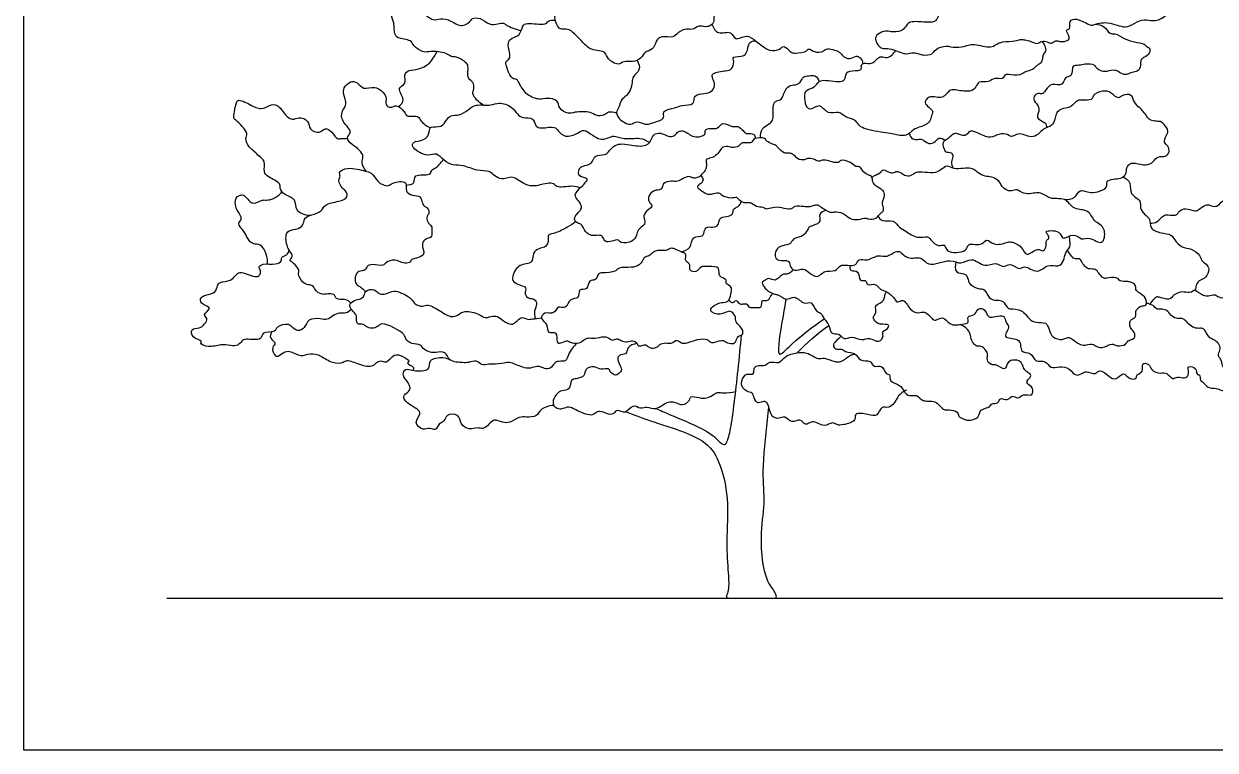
# Model space of a CAD drawing. Header units: millimetres. Extents: x 34 to 295, y 0 to 64.
# Drawn here: x 88.2 to 101.09, y 0.16 to 8.01 of the extents above; entities that cross this region are included whole.
import ezdxf

# ---------------------------------------------------------------- set-up
doc = ezdxf.new("R2010")
doc.units = ezdxf.units.MM
for name, color, linetype, true_color in [('AG-DIAGRAM', 7, 'Continuous', 0xfecc66), ('AG-PLANTS', 7, 'Continuous', 0x66ccff), ('X-VPRT', 6, 'Continuous', 0xff00ff)]:
    doc.layers.add(name, color=color, linetype=linetype, true_color=true_color)

msp = doc.modelspace()

# ---------------------------------------------------------------- linework, layer by layer
at = {"layer": 'AG-DIAGRAM'}
msp.add_line((89.746, 1.799), (101.776, 1.799), dxfattribs=at)
at = {"layer": 'AG-PLANTS'}
for centre, start, end in [((95.82, 1.82), 155.1454, 270), ((96.32, 1.82), 270, 20.6117)]:
    msp.add_arc(centre, 0.0206, start, end, dxfattribs=at)
for points, knots in [([(97.629, 7.724), (97.602, 7.734), (97.546, 7.749), (97.485, 7.741), (97.441, 7.781), (97.401, 7.845), (97.435, 7.909), (97.524, 7.942), (97.581, 7.922), (97.691, 7.924), (97.741, 7.98), (97.773, 8.044), (97.933, 8.032), (98.05, 8.025), (98.088, 8.075), (98.092, 8.114), (98.138, 8.161), (98.251, 8.164), (98.257, 8.243), (98.269, 8.317), (98.359, 8.393), (98.452, 8.407), (98.524, 8.451), (98.572, 8.53), (98.698, 8.582), (98.78, 8.55), (98.816, 8.512), (98.914, 8.434), (99.011, 8.501), (99.068, 8.439), (99.157, 8.445), (99.267, 8.495), (99.353, 8.445), (99.472, 8.387), (99.617, 8.474), (99.71, 8.342), (99.815, 8.346), (99.936, 8.355), (99.992, 8.29), (100.084, 8.281), (100.186, 8.273), (100.242, 8.305), (100.264, 8.354), (100.337, 8.377), (100.467, 8.35), (100.513, 8.429), (100.583, 8.452), (100.744, 8.401), (100.797, 8.487), (100.881, 8.495), (100.896, 8.42), (100.853, 8.355), (100.761, 8.302), (100.772, 8.243), (100.748, 8.173), (100.719, 8.114), (100.604, 8.115), (100.557, 8.111), (100.497, 8.058), (100.416, 8.042), (100.32, 8.065), (100.217, 8.025), (100.115, 7.951), (99.933, 8.051), (99.771, 8.003), (99.734, 7.992), (99.598, 8.079), (99.501, 8.054), (99.531, 7.952), (99.456, 7.952), (99.532, 7.858), (99.475, 7.822), (99.408, 7.816), (99.365, 7.841), (99.317, 7.793), (99.273, 7.82), (99.211, 7.833), (99.161, 7.785), (99.081, 7.834), (99.019, 7.841), (98.977, 7.847), (98.92, 7.82), (98.79, 7.825), (98.716, 7.792), (98.66, 7.744), (98.486, 7.798), (98.415, 7.786), (98.346, 7.755), (98.224, 7.761), (98.18, 7.781), (98.053, 7.743), (98.036, 7.676), (97.93, 7.673), (97.883, 7.687), (97.828, 7.706), (97.745, 7.684), (97.696, 7.698), (97.655, 7.716), (97.629, 7.724)], [0, 0, 0, 0, 0.534641, 0.970317, 1.398347, 1.87458, 2.325224, 2.859357, 3.312791, 3.891048, 4.371338, 4.816403, 5.523529, 6.145343, 6.552757, 6.898685, 7.344398, 7.914948, 8.371273, 8.865546, 9.465176, 10.022968, 10.531224, 11.078839, 11.728192, 12.236991, 12.658099, 13.260184, 13.821041, 14.289968, 14.817294, 15.428314, 15.981759, 16.620952, 17.2983, 17.949675, 18.529658, 19.140353, 19.642472, 20.184785, 20.76587, 21.20294, 21.601659, 22.085411, 22.71971, 23.219623, 23.69693, 24.402725, 24.940538, 25.397474, 25.835281, 26.341583, 26.904353, 27.317446, 27.804645, 28.245864, 28.83368, 29.23576, 29.726753, 30.240489, 30.800366, 31.392119, 31.998685, 32.799948, 33.514958, 33.860324, 34.572953, 35.067213, 35.57041, 35.915417, 36.438296, 36.838855, 37.309448, 37.687753, 38.109893, 38.499325, 38.937108, 39.373895, 39.900416, 40.355173, 40.714176, 41.157197, 41.808803, 42.320554, 42.78329, 43.534572, 44.024256, 44.516717, 45.133265, 45.54967, 46.169282, 46.616037, 47.166156, 47.57793, 48.004011, 48.525041, 48.927918, 49.413755, 49.413755, 49.413755, 49.413755]), ([(95.718, 8.187), (95.695, 8.164), (95.654, 8.108), (95.672, 8.027), (95.621, 7.986), (95.569, 7.976), (95.501, 8), (95.432, 7.94), (95.371, 7.967), (95.272, 7.923), (95.228, 7.85), (95.095, 7.892), (95.035, 7.826), (95.012, 7.727), (94.91, 7.717), (94.885, 7.634), (94.784, 7.595), (94.69, 7.617), (94.631, 7.555), (94.512, 7.628), (94.495, 7.706), (94.422, 7.722), (94.337, 7.734), (94.282, 7.767), (94.128, 7.951), (94.05, 7.958), (93.979, 7.951), (93.919, 8.106), (94.011, 8.225), (94.204, 8.166), (94.194, 8.271), (94.283, 8.282), (94.319, 8.276)], [0, 0, 0, 0, 0.568193, 1.061396, 1.487958, 1.899338, 2.368383, 2.875764, 3.319523, 3.893056, 4.391313, 5.01265, 5.52036, 6.069364, 6.596207, 7.094464, 7.667997, 8.211378, 8.688536, 9.312719, 9.804122, 10.270931, 10.790679, 11.264642, 12.136425, 12.630699, 13.061443, 13.736843, 14.375584, 15.093128, 15.547634, 16.144522, 16.144522, 16.144522, 16.144522]), ([(93.169, 7.135), (93.142, 7.149), (93.097, 7.186), (93.046, 7.257), (93.073, 7.307), (93.066, 7.386), (92.999, 7.415), (93.002, 7.496), (93.009, 7.572), (92.967, 7.604), (92.88, 7.663), (92.833, 7.646), (92.768, 7.707), (92.598, 7.72), (92.528, 7.696), (92.41, 7.769), (92.394, 7.844), (92.239, 7.849), (92.21, 7.905), (92.204, 7.975), (92.202, 8.044), (92.155, 8.131), (92.187, 8.227), (92.328, 8.135), (92.427, 8.189), (92.521, 8.135), (92.622, 8.037), (92.708, 8.08), (92.822, 8.051), (92.937, 7.962), (93.039, 8.047), (93.048, 8.077), (93.146, 8.084), (93.229, 7.996), (93.323, 8.011), (93.389, 8.027), (93.421, 7.992), (93.525, 7.953), (93.58, 7.94)], [0, 0, 0, 0, 0.547019, 1.051413, 1.462793, 1.942566, 2.393522, 2.887559, 3.372059, 3.779474, 4.352703, 4.722081, 5.235916, 5.971886, 6.471756, 7.105098, 7.580267, 8.242663, 8.670693, 9.141395, 9.619997, 10.188609, 10.646732, 11.309128, 11.888049, 12.464221, 13.116998, 13.633347, 14.243837, 14.906036, 15.500212, 15.802098, 16.316774, 16.935649, 17.47894, 17.924005, 18.296747, 19.038967, 19.038967, 19.038967, 19.038967]), ([(94.612, 7.045), (94.586, 7.057), (94.52, 7.067), (94.483, 7.019), (94.383, 7.014), (94.334, 7.067), (94.158, 7.062), (94.091, 7.032), (93.979, 7.095), (93.985, 7.193), (93.855, 7.213), (93.779, 7.187), (93.636, 7.236), (93.566, 7.352), (93.536, 7.42), (93.474, 7.412), (93.431, 7.517), (93.401, 7.609), (93.462, 7.632), (93.458, 7.704), (93.426, 7.806), (93.476, 7.867), (93.571, 7.881), (93.591, 7.995), (93.644, 8.031), (93.845, 7.992), (93.867, 8.048), (93.923, 8.055), (93.948, 8.054)], [0, 0, 0, 0, 0.535854, 0.963702, 1.493265, 1.976628, 2.709708, 3.211289, 3.803406, 4.317557, 4.911255, 5.434136, 6.10894, 6.77832, 7.238807, 7.627135, 8.223618, 8.756241, 9.14334, 9.604266, 10.190431, 10.655684, 11.185729, 11.755893, 12.195666, 12.978751, 13.375598, 13.869709, 13.869709, 13.869709, 13.869709]), ([(95.644, 8.007), (95.659, 7.971), (95.702, 7.883), (95.859, 7.952), (95.888, 7.814), (96.023, 7.91), (96.115, 7.824), (96.192, 7.774), (96.264, 7.716), (96.38, 7.727), (96.421, 7.791), (96.488, 7.707), (96.542, 7.689), (96.672, 7.71), (96.687, 7.754), (96.752, 7.7), (96.847, 7.706), (96.875, 7.758), (97.03, 7.718), (97.044, 7.671), (97.133, 7.616), (97.2, 7.675), (97.254, 7.648), (97.275, 7.604), (97.277, 7.581)], [0, 0, 0, 0, 0.613933, 1.259168, 1.78689, 2.409358, 3.013973, 3.569691, 4.112625, 4.704397, 5.124543, 5.643678, 6.100003, 6.734245, 7.045568, 7.518451, 8.054825, 8.462451, 9.133164, 9.540579, 10.073863, 10.572813, 10.97658, 11.449324, 11.449324, 11.449324, 11.449324]), ([(99.79, 8.009), (99.823, 8.007), (99.893, 7.997), (99.944, 7.896), (100.007, 7.915), (100.108, 7.848), (100.208, 7.815), (100.323, 7.803), (100.339, 7.768), (100.384, 7.755), (100.384, 7.689), (100.324, 7.649), (100.281, 7.637), (100.283, 7.542), (100.252, 7.498), (100.188, 7.49), (100.141, 7.466), (100.088, 7.457), (100.016, 7.527), (99.915, 7.495), (99.864, 7.494), (99.8, 7.535), (99.786, 7.575), (99.678, 7.579), (99.619, 7.561), (99.539, 7.563), (99.546, 7.495), (99.525, 7.437), (99.466, 7.441), (99.452, 7.383), (99.409, 7.339), (99.29, 7.382), (99.234, 7.239), (99.175, 7.269), (99.118, 7.231), (99.13, 7.171), (99.165, 7.145), (99.191, 7.08), (99.165, 7.037), (99.16, 6.979), (99.258, 6.95), (99.263, 6.908), (99.266, 6.889)], [0, 0, 0, 0, 0.571831, 1.130604, 1.547009, 2.157701, 2.775688, 3.364297, 3.693625, 4.050787, 4.465093, 4.940568, 5.29773, 5.827061, 6.231083, 6.675929, 7.096057, 7.487697, 8.03185, 8.597756, 9.012194, 9.487757, 9.842418, 10.402906, 10.88854, 11.336658, 11.76274, 12.191349, 12.577722, 12.990434, 13.40328, 13.984375, 14.609356, 15.008249, 15.438094, 15.846983, 16.228274, 16.6846, 17.082131, 17.472159, 18.00627, 18.432275, 18.432275, 18.432275, 18.432275]), ([(94.834, 7.617), (94.851, 7.587), (94.878, 7.505), (94.784, 7.453), (94.782, 7.377), (94.767, 7.304), (94.722, 7.234), (94.65, 7.188), (94.645, 7.11), (94.596, 7.055), (94.641, 6.978), (94.692, 6.948), (94.765, 6.911), (94.833, 6.974), (94.923, 6.913), (94.995, 6.943), (95.149, 6.981), (95.091, 7.08), (95.251, 7.1), (95.313, 7.137), (95.452, 7.133), (95.446, 7.209), (95.479, 7.258), (95.585, 7.258), (95.655, 7.286), (95.684, 7.368), (95.642, 7.428), (95.648, 7.49), (95.794, 7.505), (95.863, 7.515), (95.888, 7.603), (95.856, 7.669), (96.008, 7.647), (96.034, 7.75), (96.045, 7.818), (96.095, 7.829), (96.116, 7.828)], [0, 0, 0, 0, 0.587239, 1.127521, 1.608301, 2.098427, 2.617572, 3.131652, 3.617839, 4.079874, 4.576542, 5.032023, 5.515335, 6.013599, 6.554571, 7.078941, 7.731809, 8.185431, 8.824119, 9.365091, 9.975, 10.406475, 10.814346, 11.390365, 11.87844, 12.373676, 12.85068, 13.231537, 13.896312, 14.373315, 14.886267, 15.272917, 15.873776, 16.422705, 16.880932, 17.334361, 17.334361, 17.334361, 17.334361]), ([(99.214, 7.823), (99.227, 7.81), (99.246, 7.778), (99.263, 7.717), (99.224, 7.683), (99.221, 7.639), (99.21, 7.584), (99.161, 7.569), (99.126, 7.523), (99.071, 7.504), (99.026, 7.491), (98.978, 7.451), (98.856, 7.464), (98.808, 7.465), (98.792, 7.403), (98.695, 7.438), (98.642, 7.375), (98.526, 7.398), (98.504, 7.326), (98.435, 7.267), (98.275, 7.302), (98.207, 7.299), (98.146, 7.19), (98.005, 7.241), (97.965, 7.197), (97.938, 7.159), (97.989, 7.108), (98.045, 7.068), (98.01, 7.006), (98.007, 6.941), (97.885, 6.889), (97.822, 6.877), (97.75, 6.782), (97.604, 6.823), (97.533, 6.831), (97.287, 6.871), (97.232, 6.917), (97.193, 6.982), (97.086, 6.996), (97.02, 7.075), (96.892, 7.022), (96.812, 7.169), (96.698, 7.053), (96.652, 7.152), (96.652, 7.182), (96.647, 7.225), (96.642, 7.299), (96.737, 7.311), (96.789, 7.375), (96.832, 7.418), (97.036, 7.372), (97.092, 7.417), (97.093, 7.51), (97.224, 7.505), (97.268, 7.518), (97.252, 7.571), (97.297, 7.594), (97.374, 7.572), (97.433, 7.638), (97.475, 7.666), (97.544, 7.635), (97.608, 7.687), (97.623, 7.711), (97.629, 7.724)], [-21.539244, -21.539244, -21.539244, -21.539244, -21.10932, -20.676714, -20.294298, -19.914291, -19.507661, -19.115299, -18.688244, -18.25765, -17.87013, -17.427302, -16.799474, -16.426827, -16.045064, -15.529835, -15.033181, -14.464469, -14.017297, -13.498152, -12.780338, -12.323249, -11.747573, -11.099061, -10.688641, -10.34012, -9.878527, -9.432827, -8.993938, -8.545309, -7.918421, -7.44715, -6.868748, -6.211916, -5.678834, -4.794261, -4.308645, -3.841602, -3.265926, -2.716997, -2.113241, -1.483537, -0.895562, -0.398894, 0, 0, 0.529455, 1.042533, 1.548581, 1.977548, 2.780504, 3.226519, 3.709673, 4.3261, 4.673597, 5.04103, 5.400641, 5.89591, 6.412908, 6.801221, 7.265935, 7.760894, 8.136568, 8.136568, 8.136568, 8.136568]), ([(92.253, 7.118), (92.276, 7.138), (92.336, 7.191), (92.22, 7.325), (92.348, 7.357), (92.304, 7.464), (92.369, 7.519), (92.47, 7.514), (92.581, 7.576), (92.61, 7.617), (92.653, 7.679), (92.669, 7.712)], [0, 0, 0, 0, 0.549361, 1.18722, 1.699357, 2.242738, 2.711227, 3.293005, 3.916894, 4.331123, 4.933195, 4.933195, 4.933195, 4.933195]), ([(91.907, 6.417), (91.882, 6.442), (91.843, 6.512), (91.881, 6.577), (91.833, 6.652), (91.75, 6.703), (91.676, 6.779), (91.748, 6.835), (91.694, 6.908), (91.625, 6.987), (91.644, 7.081), (91.702, 7.143), (91.653, 7.248), (91.655, 7.322), (91.725, 7.396), (91.813, 7.385), (91.872, 7.289), (91.998, 7.358), (92.143, 7.231), (92.098, 7.14), (92.169, 7.094), (92.229, 7.15), (92.322, 7.064), (92.339, 6.998), (92.473, 7.028), (92.489, 6.951), (92.56, 6.905), (92.597, 6.886)], [0, 0, 0, 0, 0.591298, 1.05397, 1.55464, 2.146136, 2.672587, 3.123231, 3.623787, 4.207015, 4.738592, 5.239148, 5.823528, 6.308406, 6.850981, 7.352562, 7.897277, 8.519091, 9.2371, 9.751881, 10.188936, 10.648393, 11.240993, 11.686706, 12.277369, 12.72957, 13.365979, 13.365979, 13.365979, 13.365979]), ([(96.171, 6.781), (96.169, 6.814), (96.174, 6.889), (96.28, 6.933), (96.306, 6.983), (96.307, 7.046), (96.301, 7.109), (96.323, 7.184), (96.388, 7.184), (96.413, 7.23), (96.431, 7.291), (96.476, 7.346), (96.545, 7.352), (96.605, 7.372), (96.624, 7.449), (96.694, 7.448), (96.763, 7.467), (96.797, 7.414), (96.805, 7.389)], [0, 0, 0, 0, 0.571546, 1.152209, 1.568744, 2.012088, 2.481868, 2.950648, 3.370775, 3.762259, 4.222412, 4.688153, 5.158836, 5.596912, 6.063487, 6.513164, 6.976373, 7.48282, 7.48282, 7.48282, 7.48282]), ([(99.458, 6.113), (99.495, 6.111), (99.577, 6.118), (99.623, 6.24), (99.738, 6.161), (99.941, 6.231), (99.9, 6.311), (99.991, 6.337), (100.064, 6.335), (100.132, 6.382), (100.125, 6.456), (100.166, 6.506), (100.231, 6.511), (100.337, 6.471), (100.424, 6.517), (100.464, 6.587), (100.559, 6.568), (100.599, 6.631), (100.583, 6.693), (100.528, 6.729), (100.554, 6.796), (100.593, 6.853), (100.536, 6.926), (100.499, 6.962), (100.435, 6.954), (100.368, 6.977), (100.343, 7.024), (100.3, 7.079), (100.267, 7.106), (100.205, 7.164), (100.194, 7.256), (100.084, 7.249), (100.042, 7.191), (99.962, 7.276), (99.876, 7.297), (99.759, 7.248), (99.77, 7.194), (99.676, 7.181), (99.595, 7.193), (99.558, 7.142), (99.511, 7.101), (99.422, 7.102), (99.362, 7.043), (99.359, 6.98), (99.32, 6.905), (99.26, 6.891), (99.203, 6.856), (99.162, 6.799), (99.076, 6.784), (99.015, 6.822), (98.938, 6.825), (98.882, 6.779), (98.825, 6.837), (98.718, 6.81), (98.634, 6.767), (98.512, 6.841), (98.429, 6.864), (98.387, 6.779), (98.287, 6.841), (98.238, 6.808), (98.199, 6.769), (98.132, 6.732), (98.149, 6.673), (98.17, 6.618), (98.237, 6.63), (98.257, 6.573), (98.225, 6.522), (98.242, 6.472), (98.253, 6.45)], [0, 0, 0, 0, 0.603008, 1.160304, 1.773296, 2.53912, 2.958102, 3.448536, 3.958528, 4.439849, 4.913274, 5.341304, 5.786369, 6.387059, 6.933097, 7.418602, 7.935885, 8.382886, 8.824, 9.25203, 9.701417, 10.157743, 10.678609, 11.081063, 11.525314, 11.992122, 12.407556, 12.877707, 13.257961, 13.776069, 14.28334, 14.819621, 15.2432, 15.79682, 16.353867, 16.952965, 17.302637, 17.816788, 18.331884, 18.758815, 19.20076, 19.729066, 20.22546, 20.676885, 21.181279, 21.620546, 22.083362, 22.557728, 23.061564, 23.543398, 24.035523, 24.475968, 24.938206, 25.517937, 26.061586, 26.731156, 27.225192, 27.695344, 28.252391, 28.664796, 29.098378, 29.567423, 29.985429, 30.397833, 30.819897, 31.206005, 31.638706, 32.128105, 32.128105, 32.128105, 32.128105]), ([(91.292, 5.939), (91.242, 5.942), (91.123, 5.98), (91.154, 6.123), (91.018, 6.153), (90.963, 6.233), (90.981, 6.291), (90.84, 6.354), (90.788, 6.408), (90.816, 6.53), (90.741, 6.58), (90.696, 6.63), (90.634, 6.676), (90.584, 6.773), (90.641, 6.83), (90.49, 6.972), (90.459, 6.998), (90.492, 7.121), (90.502, 7.212), (90.649, 7.137), (90.764, 7.076), (90.853, 7.134), (90.951, 7.151), (91.019, 7.027), (91.105, 6.963), (91.172, 7.012), (91.288, 6.969), (91.279, 6.866), (91.398, 6.821), (91.456, 6.898), (91.536, 6.846), (91.585, 6.759), (91.626, 6.774), (91.675, 6.773), (91.7, 6.775)], [0, 0, 0, 0, 0.702783, 1.296481, 1.921545, 2.456428, 2.84932, 3.522675, 4.01492, 4.605236, 5.117799, 5.586288, 6.098425, 6.65704, 7.094779, 7.870515, 8.239893, 8.871878, 9.334115, 9.997739, 10.655957, 11.215964, 11.738042, 12.397061, 12.950681, 13.433536, 14.007069, 14.541202, 15.109814, 15.606909, 16.120744, 16.668881, 17.005816, 17.501539, 17.501539, 17.501539, 17.501539]), ([(94.219, 6.238), (94.189, 6.246), (94.136, 6.269), (93.953, 6.228), (93.941, 6.306), (93.775, 6.269), (93.721, 6.255), (93.618, 6.264), (93.495, 6.369), (93.425, 6.342), (93.347, 6.328), (93.278, 6.38), (93.232, 6.428), (93.098, 6.415), (92.956, 6.49), (92.844, 6.479), (92.741, 6.527), (92.666, 6.628), (92.566, 6.567), (92.407, 6.658), (92.399, 6.719), (92.437, 6.746), (92.567, 6.754), (92.585, 6.864), (92.604, 6.908), (92.723, 6.888), (92.768, 6.97), (92.817, 7.032), (92.909, 7.013), (93.009, 7.084), (93.088, 7.149), (93.251, 7.121), (93.338, 7.172), (93.483, 7.12), (93.535, 7.036), (93.593, 6.99), (93.718, 7.004), (93.728, 6.901), (93.804, 6.877), (93.945, 6.911), (93.981, 6.851), (94.056, 6.776), (94.192, 6.824), (94.263, 6.89), (94.407, 6.747), (94.522, 6.774), (94.582, 6.813), (94.694, 6.755), (94.866, 6.79), (94.936, 6.75), (94.969, 6.732)], [0, 0, 0, 0, 0.555245, 1.283257, 1.684386, 2.381881, 2.837753, 3.400029, 4.108084, 4.577821, 5.070426, 5.584998, 6.033911, 6.675164, 7.399479, 7.996991, 8.599952, 9.188034, 9.752762, 10.492668, 10.885223, 11.241716, 11.861484, 12.425241, 12.781733, 13.355455, 13.888536, 14.369511, 14.891442, 15.51176, 16.086519, 16.790295, 17.359809, 18.034394, 18.597784, 19.07817, 19.663551, 20.168558, 20.648944, 21.311928, 21.757628, 22.313039, 22.970947, 23.481127, 24.235476, 24.831756, 25.286542, 25.89808, 26.646824, 27.256036, 27.256036, 27.256036, 27.256036]), ([(95.527, 6.371), (95.503, 6.354), (95.439, 6.329), (95.393, 6.384), (95.267, 6.293), (95.208, 6.319), (95.104, 6.294), (95.114, 6.217), (95.035, 6.218), (94.959, 6.176), (94.951, 6.089), (95.015, 6.042), (94.948, 6.001), (94.893, 5.941), (94.921, 5.879), (94.914, 5.833), (94.838, 5.788), (94.83, 5.726), (94.788, 5.648), (94.654, 5.633), (94.628, 5.695), (94.521, 5.641), (94.474, 5.67), (94.46, 5.727), (94.394, 5.725), (94.341, 5.717), (94.266, 5.759), (94.241, 5.847), (94.19, 5.852), (94.141, 5.901), (94.186, 5.966), (94.223, 5.995), (94.242, 6.043), (94.193, 6.105), (94.15, 6.158), (94.204, 6.229), (94.346, 6.352), (94.188, 6.349), (94.204, 6.443), (94.232, 6.473), (94.311, 6.486), (94.356, 6.523), (94.373, 6.599), (94.486, 6.587), (94.524, 6.629), (94.575, 6.692), (94.659, 6.72), (94.752, 6.704), (94.941, 6.672), (94.994, 6.773), (95.022, 6.832), (95.112, 6.832), (95.187, 6.782), (95.248, 6.805), (95.273, 6.851), (95.353, 6.866), (95.436, 6.768), (95.588, 6.807), (95.556, 6.869), (95.635, 6.887), (95.711, 6.87), (95.756, 6.965), (95.864, 6.887), (95.924, 6.915), (95.982, 6.858), (96.012, 6.818), (96.107, 6.833), (96.11, 6.789), (96.111, 6.773)], [0, 0, 0, 0, 0.537835, 0.962451, 1.619325, 2.089105, 2.624844, 3.044972, 3.504739, 4.024703, 4.520589, 4.953199, 5.394917, 5.903556, 6.342301, 6.714197, 7.224328, 7.669388, 8.189952, 8.803471, 9.203296, 9.779346, 10.174686, 10.574512, 11.005253, 11.426893, 11.938644, 12.460469, 12.848782, 13.271918, 13.746077, 14.146635, 14.520525, 15.020746, 15.455887, 15.993631, 16.651153, 17.183001, 17.660028, 18.025948, 18.522459, 18.956042, 19.411914, 19.972978, 20.395612, 20.902443, 21.417958, 21.989661, 22.748109, 23.315392, 23.750373, 24.257754, 24.795974, 25.222536, 25.623222, 26.084878, 26.719625, 27.343454, 27.703383, 28.159709, 28.652911, 29.145156, 29.733633, 30.176653, 30.658047, 31.060349, 31.564354, 31.956893, 31.956893, 31.956893, 31.956893]), ([(96.056, 6.08), (96.035, 6.085), (95.989, 6.066), (95.926, 6.118), (95.91, 6.146), (95.845, 6.121), (95.75, 6.153), (95.719, 6.199), (95.638, 6.167), (95.587, 6.169), (95.524, 6.213), (95.474, 6.243), (95.504, 6.274), (95.541, 6.296), (95.555, 6.337), (95.512, 6.379), (95.555, 6.397), (95.584, 6.453), (95.586, 6.499), (95.571, 6.55), (95.635, 6.56), (95.685, 6.583), (95.729, 6.637), (95.759, 6.688), (95.835, 6.685), (95.88, 6.667), (95.948, 6.694), (95.954, 6.729), (96.038, 6.724), (96.082, 6.724), (96.087, 6.786), (96.223, 6.782), (96.221, 6.751), (96.284, 6.713), (96.339, 6.702), (96.358, 6.671), (96.423, 6.608), (96.468, 6.614), (96.524, 6.612), (96.562, 6.544), (96.646, 6.537), (96.676, 6.56), (96.747, 6.556), (96.793, 6.518), (96.827, 6.536), (96.874, 6.543), (96.942, 6.517), (97.017, 6.504), (97.031, 6.549), (97.152, 6.52), (97.194, 6.461), (97.251, 6.474), (97.268, 6.421), (97.324, 6.382), (97.354, 6.372), (97.381, 6.356), (97.377, 6.299), (97.434, 6.239), (97.514, 6.209), (97.51, 6.134), (97.488, 6.1), (97.489, 6.048), (97.508, 5.999), (97.48, 5.969), (97.447, 5.945), (97.423, 5.901), (97.338, 5.897), (97.305, 5.92), (97.226, 5.888), (97.129, 5.9), (97.07, 5.971), (96.968, 5.985), (96.933, 5.961), (96.817, 6.033), (96.783, 6.062), (96.739, 6.045), (96.695, 6.033), (96.638, 6.038), (96.54, 6.052), (96.495, 5.995), (96.393, 6.033), (96.306, 6.033), (96.23, 6.003), (96.197, 6.036), (96.121, 6.03), (96.079, 6.075), (96.056, 6.08)], [0, 0, 0, 0, 0.463577, 0.957188, 1.250691, 1.694656, 2.26227, 2.656616, 3.153995, 3.564416, 4.073937, 4.463941, 4.781851, 5.163888, 5.51696, 5.899388, 6.22452, 6.677438, 7.076332, 7.43801, 7.852475, 8.286107, 8.760474, 9.182979, 9.651601, 10.064694, 10.522211, 10.824802, 11.328471, 11.684278, 12.066433, 12.672861, 12.945778, 13.421032, 13.846179, 14.186654, 14.714358, 15.094846, 15.496925, 15.982194, 16.473759, 16.821495, 17.289883, 17.714145, 18.041547, 18.428472, 18.9302, 19.398167, 19.718118, 20.314341, 20.799664, 21.174429, 21.569299, 22.041069, 22.364172, 22.654966, 23.058273, 23.572009, 24.081137, 24.532948, 24.896182, 25.300984, 25.702016, 26.040124, 26.405651, 26.798707, 27.298225, 27.648713, 28.156716, 28.710052, 29.254249, 29.804613, 30.15821, 30.807883, 31.190809, 31.554812, 31.939699, 32.380054, 32.930418, 33.372496, 33.939641, 34.490005, 34.977471, 35.336784, 35.819223, 36.331106, 36.331106, 36.331106, 36.331106]), ([(97.777, 6.826), (97.783, 6.804), (97.812, 6.761), (97.87, 6.76), (97.918, 6.774), (97.985, 6.701), (98.066, 6.733), (98.092, 6.792), (98.15, 6.767), (98.168, 6.751)], [0, 0, 0, 0, 0.477158, 0.893563, 1.277136, 1.808984, 2.301444, 2.718109, 3.207555, 3.207555, 3.207555, 3.207555]), ([(91.735, 4.99), (91.722, 5.006), (91.691, 5.039), (91.603, 5.026), (91.566, 5.052), (91.563, 5.095), (91.467, 5.091), (91.432, 5.082), (91.356, 5.112), (91.332, 5.187), (91.272, 5.189), (91.212, 5.208), (91.156, 5.31), (91.188, 5.343), (91.12, 5.429), (91.061, 5.452), (91.123, 5.502), (91.054, 5.562), (91.023, 5.709), (91.058, 5.786), (91.171, 5.789), (91.23, 5.846), (91.231, 5.922), (91.316, 5.946), (91.422, 5.978), (91.453, 6.07), (91.602, 6.087), (91.712, 6.129), (91.686, 6.208), (91.644, 6.227), (91.59, 6.32), (91.629, 6.364), (91.598, 6.412), (91.712, 6.472), (91.89, 6.417), (91.961, 6.41), (92.025, 6.308), (92.062, 6.28), (92.136, 6.249), (92.185, 6.298), (92.361, 6.325), (92.315, 6.196), (92.403, 6.153), (92.495, 6.157), (92.507, 6.073), (92.534, 6.034), (92.578, 6.02), (92.585, 5.961), (92.555, 5.932), (92.561, 5.863), (92.616, 5.829), (92.614, 5.768), (92.612, 5.694), (92.545, 5.693), (92.498, 5.636), (92.524, 5.559), (92.53, 5.507), (92.447, 5.476), (92.393, 5.47), (92.375, 5.423), (92.3, 5.421), (92.246, 5.453), (92.184, 5.459), (92.118, 5.438), (92.087, 5.386), (91.97, 5.416), (91.907, 5.398), (91.899, 5.337), (91.817, 5.345), (91.787, 5.292), (91.78, 5.254), (91.786, 5.202), (91.824, 5.176), (91.859, 5.15), (91.885, 5.129), (91.897, 5.118)], [0, 0, 0, 0, 0.450685, 0.973566, 1.328478, 1.652735, 2.175617, 2.544995, 3.031746, 3.514601, 3.921166, 4.379289, 4.958285, 5.296707, 5.871149, 6.265217, 6.659985, 7.156312, 7.855328, 8.335101, 8.91637, 9.412765, 9.86909, 10.37962, 10.970284, 11.488392, 12.180926, 12.759418, 13.199381, 13.59994, 14.159035, 14.557976, 14.909001, 15.482577, 16.266052, 16.75045, 17.348064, 17.755044, 18.221157, 18.706122, 19.361332, 19.89461, 20.412962, 20.928868, 21.412021, 21.798882, 22.167821, 22.569399, 22.928402, 23.373035, 23.810663, 24.248403, 24.703159, 25.125923, 25.583843, 26.087849, 26.464054, 26.974397, 27.392097, 27.75877, 28.222827, 28.680551, 29.124434, 29.588397, 29.996764, 30.603626, 31.04392, 31.433033, 31.903716, 32.321158, 32.683169, 33.07851, 33.456815, 33.837185, 34.240338, 34.240338, 34.240338, 34.240338]), ([(92.335, 6.269), (92.364, 6.268), (92.44, 6.278), (92.407, 6.401), (92.604, 6.36), (92.605, 6.44), (92.659, 6.448), (92.714, 6.51), (92.736, 6.545)], [0, 0, 0, 0, 0.532225, 1.028736, 1.722744, 2.135148, 2.521504, 3.155965, 3.155965, 3.155965, 3.155965]), ([(97.441, 5.932), (97.453, 5.914), (97.481, 5.865), (97.611, 5.901), (97.669, 5.805), (97.744, 5.773), (97.861, 5.681), (97.983, 5.727), (98.021, 5.661), (98.089, 5.599), (98.168, 5.638), (98.172, 5.525), (98.406, 5.537), (98.409, 5.64), (98.492, 5.625), (98.571, 5.623), (98.619, 5.699), (98.693, 5.604), (98.832, 5.648), (98.88, 5.66), (99.004, 5.611), (99.042, 5.476), (99.164, 5.603), (99.235, 5.533), (99.267, 5.62), (99.252, 5.67), (99.299, 5.687), (99.28, 5.737), (99.231, 5.776), (99.42, 5.787), (99.429, 5.658), (99.56, 5.764), (99.641, 5.663), (99.73, 5.719), (99.881, 5.594), (99.907, 5.786), (99.843, 5.844), (99.778, 5.878), (99.749, 5.947), (99.701, 5.99), (99.64, 6.004), (99.565, 6.006), (99.498, 6.084), (99.463, 6.119), (99.368, 6.123), (99.303, 6.119), (99.218, 6.182), (99.154, 6.187), (99.081, 6.171), (98.997, 6.177), (98.95, 6.229), (98.888, 6.203), (98.837, 6.205), (98.774, 6.255), (98.766, 6.3), (98.702, 6.35), (98.638, 6.36), (98.558, 6.369), (98.491, 6.431), (98.447, 6.454), (98.361, 6.452), (98.264, 6.433), (98.188, 6.491), (98.124, 6.434), (98.065, 6.396), (97.946, 6.405), (97.851, 6.415), (97.8, 6.362), (97.725, 6.365), (97.682, 6.411), (97.629, 6.416), (97.587, 6.381), (97.492, 6.454), (97.468, 6.394), (97.411, 6.374), (97.387, 6.36), (97.374, 6.354)], [0, 0, 0, 0, 0.469256, 1.076127, 1.638896, 2.161104, 2.840741, 3.438788, 3.897906, 4.429264, 4.869402, 5.354725, 6.136609, 6.624523, 7.094665, 7.603873, 8.053756, 8.592884, 9.254707, 9.670198, 10.305148, 10.868338, 11.503435, 11.964741, 12.433064, 12.832889, 13.168605, 13.560089, 13.882914, 14.544703, 15.059786, 15.668489, 16.237429, 16.774446, 17.439882, 18.082543, 18.613164, 19.089662, 19.57454, 20.025808, 20.469075, 20.95951, 21.521785, 21.92424, 22.462, 22.931737, 23.501824, 23.95633, 24.450366, 24.967649, 25.41481, 25.852549, 26.261438, 26.753683, 27.135232, 27.627477, 28.094848, 28.60179, 29.138163, 29.537056, 30.059033, 30.629583, 31.142677, 31.626167, 32.10594, 32.727217, 33.277516, 33.743194, 34.211823, 34.656073, 35.046101, 35.441101, 35.994721, 36.382313, 36.817815, 37.193545, 37.193545, 37.193545, 37.193545]), ([(100.093, 6.358), (100.122, 6.341), (100.187, 6.297), (100.154, 6.164), (100.298, 6.106), (100.264, 6.017), (100.34, 5.935), (100.39, 5.902), (100.374, 5.793), (100.503, 5.747), (100.617, 5.74), (100.648, 5.673), (100.728, 5.588), (100.829, 5.585), (100.929, 5.515), (100.937, 5.45), (100.994, 5.414), (101.033, 5.36), (100.992, 5.261), (100.931, 5.246), (100.875, 5.199), (100.887, 5.138), (100.809, 5.094), (100.733, 5.123), (100.64, 5.089), (100.597, 5.014), (100.482, 5.057), (100.452, 5.063), (100.393, 5.011), (100.383, 4.978)], [0, 0, 0, 0, 0.571534, 1.179996, 1.809787, 2.304303, 2.882705, 3.313363, 3.848022, 4.481451, 5.077937, 5.545834, 6.143346, 6.718793, 7.3256, 7.768814, 8.221497, 8.669399, 9.218856, 9.671774, 10.131581, 10.546657, 11.035293, 11.547434, 12.093839, 12.590507, 13.175888, 13.496481, 14.079853, 14.079853, 14.079853, 14.079853]), ([(90.835, 5.415), (90.838, 5.451), (90.83, 5.522), (90.765, 5.632), (90.682, 5.627), (90.631, 5.663), (90.593, 5.748), (90.569, 5.785), (90.501, 5.852), (90.573, 5.899), (90.512, 5.987), (90.487, 6.034), (90.477, 6.135), (90.587, 6.19), (90.657, 6.033), (90.775, 6.114), (90.82, 6.103), (90.904, 6.117), (90.967, 6.166), (90.991, 6.197)], [0, 0, 0, 0, 0.595902, 1.208961, 1.699088, 2.140028, 2.677239, 3.08766, 3.581271, 4.014903, 4.556426, 4.99964, 5.538394, 6.060324, 6.706502, 7.304933, 7.691959, 8.200322, 8.825051, 8.825051, 8.825051, 8.825051]), ([(95.31, 5.547), (95.344, 5.555), (95.424, 5.578), (95.42, 5.726), (95.556, 5.7), (95.559, 5.781), (95.593, 5.825), (95.675, 5.804), (95.723, 5.846), (95.718, 5.919), (95.8, 5.926), (95.88, 5.948), (95.866, 6.014), (95.935, 6.03), (95.953, 6.072), (95.961, 6.093)], [0, 0, 0, 0, 0.588635, 1.190904, 1.749519, 2.204178, 2.598245, 3.098115, 3.519223, 3.954205, 4.44342, 4.933855, 5.328855, 5.765909, 6.228388, 6.228388, 6.228388, 6.228388]), ([(100.384, 5.857), (100.41, 5.856), (100.468, 5.861), (100.52, 5.942), (100.58, 5.951), (100.666, 5.93), (100.701, 5.991), (100.768, 6.026), (100.875, 5.981), (100.913, 6.004), (100.986, 6.062), (101.029, 6.053), (101.11, 6.021), (101.164, 6.108), (101.226, 6.105), (101.338, 6.054), (101.384, 6.116), (101.421, 6.032), (101.47, 5.975), (101.554, 6.004), (101.581, 5.894), (101.673, 5.961), (101.764, 5.901), (101.82, 5.844), (101.826, 5.788), (101.736, 5.805), (101.706, 5.794), (101.69, 5.733), (101.634, 5.712), (101.556, 5.739), (101.485, 5.705), (101.469, 5.666), (101.465, 5.619), (101.429, 5.598), (101.369, 5.601), (101.358, 5.506), (101.276, 5.506), (101.294, 5.438), (101.332, 5.399), (101.326, 5.345), (101.275, 5.305), (101.305, 5.235), (101.325, 5.179), (101.247, 5.14), (101.272, 5.069), (101.161, 5.032), (101.109, 5.068), (101.081, 5.086), (101.012, 5.06), (100.957, 5.071), (100.894, 5.111), (100.871, 5.139)], [0, 0, 0, 0, 0.510949, 1.045953, 1.480523, 1.988015, 2.43477, 2.915489, 3.501874, 3.880698, 4.413604, 4.789279, 5.280238, 5.808106, 6.244496, 6.857975, 7.250083, 7.727641, 8.216282, 8.687505, 9.181609, 9.69357, 10.272256, 10.791214, 11.123654, 11.625072, 11.939777, 12.36525, 12.781263, 13.295796, 13.778949, 14.14175, 14.51564, 14.867961, 15.269103, 15.77156, 16.209636, 16.617727, 17.046694, 17.439579, 17.866146, 18.341621, 18.749712, 19.224662, 19.650743, 20.206202, 20.651262, 20.965966, 21.433739, 21.865535, 22.461086, 22.461086, 22.461086, 22.461086]), ([(96.882, 5.995), (96.855, 5.989), (96.786, 5.961), (96.834, 5.869), (96.744, 5.83), (96.686, 5.818), (96.661, 5.737), (96.595, 5.704), (96.518, 5.694), (96.501, 5.624), (96.408, 5.617), (96.347, 5.589), (96.313, 5.503), (96.361, 5.439), (96.48, 5.465), (96.486, 5.396), (96.53, 5.324), (96.639, 5.382), (96.696, 5.312), (96.8, 5.257), (96.847, 5.352), (96.986, 5.324), (97.026, 5.41), (97.113, 5.4), (97.206, 5.392), (97.226, 5.483), (97.332, 5.44), (97.443, 5.528), (97.541, 5.473), (97.665, 5.598), (97.751, 5.447), (97.919, 5.511), (97.976, 5.366), (98.223, 5.488), (98.334, 5.395), (98.456, 5.503), (98.59, 5.365), (98.714, 5.446), (98.796, 5.365), (98.869, 5.436), (98.97, 5.341), (99.026, 5.412), (99.171, 5.293), (99.271, 5.425), (99.392, 5.374), (99.458, 5.451), (99.461, 5.54), (99.526, 5.594), (99.518, 5.639), (99.512, 5.718)], [0, 0, 0, 0, 0.525512, 1.014474, 1.524534, 1.959561, 2.45452, 2.94089, 3.419309, 3.858054, 4.382829, 4.848383, 5.363741, 5.82068, 6.391952, 6.814092, 7.284685, 7.84645, 8.371355, 8.93195, 9.445445, 10.072678, 10.570708, 11.084757, 11.605786, 12.063706, 12.60622, 13.251905, 13.81127, 14.459488, 15.098329, 15.781375, 16.37049, 17.238621, 17.871357, 18.501856, 19.212857, 19.842304, 20.378043, 20.874851, 21.467969, 21.912815, 22.600789, 23.25152, 23.847937, 24.370417, 24.904173, 25.399746, 25.843505, 25.843505, 25.843505, 25.843505]), ([(94.171, 5.874), (94.141, 5.852), (94.079, 5.812), (93.961, 5.747), (93.866, 5.738), (93.874, 5.684), (93.87, 5.632), (93.832, 5.592), (93.773, 5.585), (93.698, 5.535), (93.712, 5.446), (93.651, 5.416), (93.58, 5.409), (93.526, 5.37), (93.49, 5.3), (93.477, 5.228), (93.556, 5.187), (93.648, 5.169), (93.608, 5.09), (93.662, 5.037), (93.726, 5.044), (93.757, 4.978), (93.714, 4.91), (93.725, 4.851), (93.732, 4.824)], [0, 0, 0, 0, 0.604212, 1.27888, 1.788586, 2.157525, 2.573929, 2.974487, 3.414782, 3.929865, 4.429935, 4.860442, 5.343595, 5.802878, 6.310658, 6.760541, 7.280504, 7.777236, 8.234174, 8.686005, 9.122282, 9.550891, 10.049301, 10.578294, 10.578294, 10.578294, 10.578294]), ([(91.743, 4.923), (91.727, 4.906), (91.686, 4.876), (91.614, 4.892), (91.539, 4.858), (91.483, 4.805), (91.406, 4.826), (91.269, 4.827), (91.241, 4.72), (91.162, 4.679), (91.086, 4.741), (91.061, 4.772), (90.927, 4.744), (90.924, 4.669), (90.768, 4.69), (90.781, 4.577), (90.602, 4.61), (90.557, 4.587), (90.516, 4.525), (90.43, 4.532), (90.328, 4.551), (90.205, 4.503), (90.096, 4.552), (90.137, 4.588), (90.013, 4.607), (90, 4.721), (90.101, 4.716), (90.155, 4.76), (90.196, 4.829), (90.124, 4.867), (90.248, 4.944), (90.13, 4.966), (90.091, 5.043), (90.166, 5.085), (90.279, 5.098), (90.289, 5.181), (90.32, 5.227), (90.438, 5.225), (90.483, 5.29), (90.536, 5.335), (90.614, 5.302), (90.726, 5.266), (90.757, 5.304), (90.763, 5.349), (90.729, 5.386), (90.794, 5.425), (90.917, 5.404), (90.995, 5.442), (90.977, 5.493), (91.049, 5.506), (91.063, 5.546), (91.068, 5.565)], [0, 0, 0, 0, 0.476639, 0.95327, 1.464552, 1.94523, 2.445443, 3.075605, 3.636831, 4.127265, 4.657982, 5.021839, 5.635327, 6.06891, 6.690127, 7.159865, 7.861624, 8.274029, 8.730955, 9.238664, 9.8229, 10.494182, 11.033865, 11.298018, 11.862217, 12.366052, 12.876905, 13.366121, 13.825283, 14.220051, 14.744924, 15.246845, 15.719593, 16.202448, 16.791717, 17.271879, 17.673009, 18.263672, 18.765706, 19.202761, 19.72293, 20.327247, 20.683053, 21.056404, 21.406605, 21.826523, 22.487754, 22.968427, 23.308901, 23.743739, 24.183516, 24.183516, 24.183516, 24.183516]), ([(95.837, 5.048), (95.829, 5.028), (95.804, 4.994), (95.731, 5.004), (95.65, 4.958), (95.61, 4.902), (95.74, 4.846), (95.831, 4.928), (95.903, 4.86), (95.898, 4.787), (95.931, 4.756), (95.984, 4.701), (95.979, 4.643), (95.917, 4.642), (95.907, 4.573), (95.868, 4.544), (95.792, 4.566), (95.769, 4.598), (95.675, 4.567), (95.626, 4.563), (95.592, 4.608), (95.484, 4.608), (95.319, 4.528), (95.271, 4.612), (95.202, 4.544), (95.144, 4.569), (95.077, 4.546), (95.048, 4.509), (94.973, 4.493), (94.931, 4.551), (94.89, 4.534), (94.844, 4.521), (94.831, 4.568), (94.784, 4.591), (94.724, 4.567), (94.66, 4.582), (94.617, 4.618), (94.564, 4.574), (94.497, 4.647), (94.404, 4.606), (94.319, 4.618), (94.271, 4.609), (94.212, 4.547), (94.107, 4.565), (94.072, 4.594), (94.009, 4.555), (93.952, 4.559), (93.98, 4.697), (93.854, 4.65), (93.874, 4.772), (93.777, 4.816), (93.831, 4.905), (93.942, 4.86), (93.973, 4.973), (94.073, 4.915), (94.098, 5.054), (94.215, 5.027), (94.189, 5.157), (94.308, 5.124), (94.304, 5.251), (94.394, 5.228), (94.409, 5.319), (94.465, 5.317), (94.603, 5.326), (94.635, 5.384), (94.772, 5.372), (94.857, 5.396), (94.894, 5.45), (94.91, 5.49), (94.964, 5.5), (95, 5.536), (95.044, 5.563), (95.085, 5.563), (95.166, 5.555), (95.199, 5.605), (95.322, 5.538), (95.375, 5.523), (95.342, 5.452), (95.405, 5.421), (95.403, 5.384), (95.401, 5.341), (95.477, 5.315), (95.521, 5.398), (95.606, 5.382), (95.741, 5.392), (95.701, 5.27), (95.811, 5.257), (95.784, 5.2), (95.857, 5.176), (95.855, 5.125), (95.847, 5.073), (95.837, 5.048)], [0, 0, 0, 0, 0.433582, 0.904284, 1.459333, 1.84544, 2.437094, 3.031155, 3.52526, 3.993033, 4.373403, 4.868594, 5.245679, 5.641019, 6.085331, 6.461006, 6.944159, 7.287553, 7.834714, 8.226197, 8.613058, 9.198976, 9.94277, 10.393373, 10.879088, 11.322109, 11.781877, 12.17336, 12.638074, 13.08409, 13.444706, 13.804317, 14.161479, 14.549792, 15.002131, 15.463438, 15.862674, 16.268956, 16.776663, 17.332286, 17.857516, 18.246947, 18.755514, 19.320952, 19.689329, 20.15947, 20.517249, 21.077477, 21.569307, 22.099474, 22.628748, 23.091564, 23.649356, 24.161493, 24.645868, 25.221373, 25.733464, 26.245922, 26.742848, 27.276127, 27.726258, 28.200417, 28.605125, 29.26231, 29.698269, 30.344931, 30.884008, 31.328702, 31.692321, 32.095252, 32.50372, 32.90389, 33.277241, 33.770714, 34.162239, 34.812271, 35.199727, 35.628673, 36.060404, 36.393622, 36.742525, 37.184245, 37.680919, 38.208917, 38.79524, 39.313381, 39.814497, 40.16988, 40.611164, 40.995232, 41.509204, 41.509204, 41.509204, 41.509204]), ([(98.283, 5.437), (98.274, 5.403), (98.265, 5.304), (98.403, 5.323), (98.417, 5.225), (98.439, 5.193), (98.523, 5.137), (98.602, 5.155), (98.634, 5.031), (98.73, 5.022), (98.796, 5.023), (98.838, 4.937), (98.875, 4.927), (99.005, 4.93), (99.071, 4.814), (99.15, 4.776), (99.262, 4.791), (99.293, 4.706), (99.32, 4.617), (99.435, 4.585), (99.496, 4.632), (99.556, 4.594), (99.656, 4.513), (99.758, 4.565), (99.804, 4.514), (99.892, 4.505), (99.97, 4.565), (100.025, 4.519), (100.126, 4.538), (100.139, 4.589), (100.196, 4.598), (100.229, 4.628), (100.21, 4.692), (100.162, 4.719), (100.161, 4.815), (100.217, 4.825), (100.233, 4.856), (100.221, 4.904), (100.279, 4.97), (100.352, 4.957), (100.344, 5.052), (100.275, 5.096), (100.222, 5.134), (100.237, 5.192), (100.174, 5.221), (100.134, 5.227), (100.055, 5.222), (100.026, 5.281), (99.911, 5.259), (99.878, 5.258), (99.825, 5.314), (99.799, 5.369), (99.713, 5.352), (99.664, 5.401), (99.636, 5.455), (99.618, 5.475), (99.559, 5.464), (99.525, 5.512), (99.501, 5.545), (99.492, 5.564)], [0, 0, 0, 0, 0.589122, 1.159227, 1.668252, 2.035343, 2.591644, 3.060603, 3.641025, 4.173674, 4.622786, 5.145176, 5.493697, 6.109672, 6.749697, 7.278844, 7.844419, 8.346001, 8.890793, 9.473986, 9.938437, 10.39112, 11.024549, 11.581861, 12.015494, 12.536655, 13.066831, 13.51857, 14.061735, 14.443772, 14.858236, 15.212786, 15.641241, 16.064898, 16.567343, 16.961689, 17.271848, 17.658875, 18.164315, 18.591136, 19.061178, 19.588021, 20.02475, 20.418715, 20.855105, 21.241315, 21.71896, 22.143577, 22.729682, 23.062887, 23.546705, 23.973634, 24.463877, 24.931099, 25.373361, 25.653552, 26.06095, 26.48259, 26.938495, 26.938495, 26.938495, 26.938495]), ([(96.517, 5.356), (96.51, 5.34), (96.487, 5.31), (96.444, 5.304), (96.394, 5.305), (96.334, 5.215), (96.254, 5.274), (96.22, 5.234), (96.17, 5.218), (96.222, 5.145), (96.264, 5.112), (96.303, 5.093), (96.334, 5.087), (96.376, 5.083), (96.443, 5.007), (96.545, 5.089), (96.634, 4.966), (96.727, 5.025), (96.767, 4.895), (96.823, 4.891), (96.856, 4.817), (96.916, 4.76), (96.928, 4.645), (97.021, 4.676), (97.072, 4.582), (97.154, 4.646), (97.268, 4.575), (97.346, 4.633), (97.451, 4.547), (97.508, 4.639), (97.475, 4.683), (97.545, 4.71), (97.571, 4.765), (97.464, 4.762), (97.438, 4.77), (97.363, 4.834), (97.435, 4.881), (97.397, 4.968), (97.471, 4.992), (97.515, 5.037), (97.514, 5.089), (97.528, 5.106), (97.534, 5.113)], [-4.313313, -4.313313, -4.313313, -4.313313, -3.898865, -3.533211, -3.142099, -2.602668, -2.108171, -1.725246, -1.374044, -0.89337, -0.453015, 0, 0, 0.231191, 0.802186, 1.362214, 1.982536, 2.477727, 3.063832, 3.463657, 3.950739, 4.488102, 5.032651, 5.512011, 6.024252, 6.5303, 7.149715, 7.666508, 8.254101, 8.753041, 9.112652, 9.570571, 9.911622, 10.434238, 10.783733, 11.273016, 11.720402, 12.209364, 12.663219, 13.11111, 13.50632, 13.821502, 13.821502, 13.821502, 13.821502]), ([(97.137, 5.398), (97.135, 5.381), (97.132, 5.328), (97.245, 5.357), (97.229, 5.213), (97.313, 5.256), (97.323, 5.167), (97.416, 5.218), (97.464, 5.13), (97.538, 5.124), (97.62, 5.043), (97.652, 4.987), (97.72, 5.051), (97.781, 4.918), (97.872, 4.874), (97.946, 4.915), (98.023, 4.823), (98.063, 4.794), (98.146, 4.861), (98.211, 4.759), (98.288, 4.752), (98.349, 4.766), (98.436, 4.77), (98.393, 4.855), (98.495, 4.856), (98.51, 4.929), (98.584, 4.945), (98.62, 4.864), (98.651, 4.833), (98.706, 4.848), (98.816, 4.865), (98.817, 4.781), (98.87, 4.738), (98.826, 4.676), (98.806, 4.602), (99.004, 4.622), (98.968, 4.444), (99.101, 4.471), (99.138, 4.34), (99.257, 4.384), (99.305, 4.273), (99.406, 4.316), (99.514, 4.289), (99.578, 4.192), (99.656, 4.235), (99.696, 4.262), (99.794, 4.207), (99.841, 4.29), (99.936, 4.195), (100.02, 4.152), (100.097, 4.263), (100.152, 4.164), (100.243, 4.17), (100.234, 4.225), (100.323, 4.241), (100.281, 4.35), (100.385, 4.338), (100.389, 4.26), (100.499, 4.226), (100.568, 4.249), (100.626, 4.153), (100.679, 4.208), (100.759, 4.17), (100.807, 4.215), (100.796, 4.274), (100.795, 4.316), (100.894, 4.295), (100.88, 4.216), (100.929, 4.221), (100.922, 4.152), (100.963, 4.138), (101.007, 4.064), (101.1, 4.081), (101.162, 4.035), (101.207, 4.061), (101.195, 4.104), (101.271, 4.115), (101.29, 4.157), (101.261, 4.211), (101.225, 4.23), (101.19, 4.273), (101.158, 4.33), (101.162, 4.377), (101.11, 4.423), (101.146, 4.482), (101.14, 4.543), (101.089, 4.591), (101.04, 4.607), (101.006, 4.643), (100.985, 4.689), (100.957, 4.722), (100.909, 4.717), (100.861, 4.722), (100.802, 4.76), (100.763, 4.811), (100.73, 4.829), (100.661, 4.821), (100.608, 4.86), (100.567, 4.918), (100.499, 4.929), (100.453, 4.919), (100.421, 4.972), (100.383, 4.976), (100.354, 4.99), (100.345, 4.993)], [0, 0, 0, 0, 0.412513, 0.909439, 1.461387, 1.873073, 2.294729, 2.78315, 3.29743, 3.783891, 4.397242, 4.799322, 5.226144, 5.853693, 6.413289, 6.886927, 7.480957, 7.858041, 8.363963, 8.932086, 9.416706, 9.8915, 10.348501, 10.771303, 11.256572, 11.717589, 12.143297, 12.655343, 13.011149, 13.44103, 13.991431, 14.451058, 14.883095, 15.355509, 15.754131, 16.430272, 17.0467, 17.59132, 18.173179, 18.728802, 19.272196, 19.81518, 20.411336, 20.983563, 21.463944, 21.857755, 22.406002, 22.856606, 23.464139, 23.988914, 24.537503, 25.058735, 25.5315, 25.884397, 26.349694, 26.849212, 27.300689, 27.765803, 28.34037, 28.814008, 29.335043, 29.754544, 30.258984, 30.670228, 31.110294, 31.414867, 31.9035, 32.348334, 32.657389, 33.073851, 33.434353, 33.930221, 34.460217, 34.945541, 35.298297, 35.618248, 36.075184, 36.434098, 36.86084, 37.227123, 37.64679, 38.106099, 38.489573, 38.924411, 39.364766, 39.800351, 40.263182, 40.674071, 41.067127, 41.475687, 41.836189, 42.216116, 42.610986, 43.090601, 43.545783, 43.885631, 44.342891, 44.800601, 45.278361, 45.736136, 46.109486, 46.528653, 46.900814, 47.074123, 47.074123, 47.074123, 47.074123]), ([(94.181, 4.558), (94.163, 4.541), (94.129, 4.503), (94.088, 4.435), (94.071, 4.355), (93.986, 4.368), (93.936, 4.345), (93.904, 4.279), (93.829, 4.279), (93.776, 4.312), (93.715, 4.3), (93.635, 4.27), (93.483, 4.349), (93.428, 4.351), (93.3, 4.324), (93.232, 4.336), (93.149, 4.313), (93.099, 4.38), (93.005, 4.345), (92.947, 4.347), (92.794, 4.356), (92.769, 4.475), (92.652, 4.457), (92.598, 4.456), (92.511, 4.494), (92.496, 4.552), (92.393, 4.543), (92.32, 4.602), (92.331, 4.663), (92.074, 4.801), (92.028, 4.733), (91.967, 4.715), (91.899, 4.732), (91.879, 4.771), (91.789, 4.752), (91.799, 4.84), (91.8, 4.865), (91.751, 4.91), (91.705, 4.97), (91.775, 5.028), (91.841, 5.034), (91.886, 5.067), (91.886, 5.136), (92, 5.15), (92.044, 5.073), (92.149, 5.101), (92.22, 5.14), (92.398, 5.049), (92.421, 4.976), (92.514, 4.95), (92.576, 4.986), (92.708, 4.902), (92.822, 4.832), (92.895, 4.86), (92.968, 4.92), (93.126, 4.878), (93.187, 4.823), (93.25, 4.85), (93.328, 4.856), (93.382, 4.797), (93.474, 4.751), (93.519, 4.784), (93.587, 4.855), (93.65, 4.809), (93.704, 4.823), (93.768, 4.826), (93.8, 4.831)], [0, 0, 0, 0, 0.499615, 1.017035, 1.487679, 1.972722, 2.39171, 2.851965, 3.316416, 3.761374, 4.194739, 4.717741, 5.443049, 5.887013, 6.523934, 7.016818, 7.509884, 7.985271, 8.517051, 8.980847, 9.645621, 10.20444, 10.768562, 11.211776, 11.744857, 12.143751, 12.6953, 13.212247, 13.631235, 14.545413, 15.002501, 15.444204, 15.905796, 16.262289, 16.729332, 17.194868, 17.485747, 17.946002, 18.403091, 18.890789, 19.364748, 19.763641, 20.19265, 20.73307, 21.231862, 21.780791, 22.298054, 23.068363, 23.5636, 24.076551, 24.532032, 25.231256, 25.890539, 26.36181, 26.89888, 27.610052, 28.110768, 28.557695, 29.041008, 29.55266, 30.105377, 30.514209, 31.045698, 31.497437, 31.919071, 32.48285, 32.48285, 32.48285, 32.48285]), ([(95.827, 5.028), (95.836, 5.014), (95.87, 4.98), (95.904, 5.038), (95.936, 4.98), (95.979, 4.98), (96.024, 4.993), (96.042, 4.935), (96.106, 4.948), (96.139, 4.943), (96.192, 4.945), (96.172, 5.031), (96.228, 5.014), (96.265, 5.029), (96.277, 5.07), (96.288, 5.078), (96.302, 5.095)], [0, 0, 0, 0, 0.415105, 0.781139, 1.173526, 1.549313, 1.905398, 2.29723, 2.726462, 3.082639, 3.436857, 3.882285, 4.244859, 4.603147, 4.963597, 5.233456, 5.233456, 5.233456, 5.233456]), ([(96.446, 5.036), (96.432, 4.969), (96.41, 4.838), (96.339, 4.424), (96.41, 4.448), (96.521, 4.572), (96.738, 4.739), (96.858, 4.823)], [0.100383, 0.100383, 0.100383, 0.100383, 0.899077, 2.009157, 2.308353, 3.032056, 4.212448, 4.212448, 4.212448, 4.212448]), ([(90.883, 4.682), (90.871, 4.661), (90.846, 4.607), (90.942, 4.56), (90.869, 4.515), (90.914, 4.408), (90.964, 4.421), (91.026, 4.474), (91.092, 4.473), (91.196, 4.405), (91.298, 4.456), (91.417, 4.426), (91.529, 4.336), (91.656, 4.344), (91.696, 4.388), (91.827, 4.322), (91.98, 4.296), (92.013, 4.36), (92.077, 4.372), (92.128, 4.335), (92.202, 4.455), (92.294, 4.419), (92.386, 4.365), (92.326, 4.338), (92.434, 4.302), (92.41, 4.274), (92.405, 4.264)], [0, 0, 0, 0, 0.480103, 0.964584, 1.386725, 1.938417, 2.297421, 2.805987, 3.255767, 3.866005, 4.450517, 5.063996, 5.754724, 6.366282, 6.75839, 7.433424, 8.126732, 8.564361, 8.997435, 9.391399, 9.992288, 10.549439, 11.065345, 11.348064, 11.85013, 12.177086, 12.177086, 12.177086, 12.177086]), ([(95.035, 3.853), (95.088, 3.83), (95.188, 3.785), (95.536, 3.641), (95.678, 3.547), (95.77, 3.442), (95.812, 3.489), (95.853, 3.653), (95.89, 3.942), (95.944, 4.407), (95.962, 4.647)], [0, 0, 0, 0, 0.750128, 1.848766, 2.636005, 3.239089, 3.595714, 4.307121, 5.298654, 6.836807, 6.836807, 6.836807, 6.836807]), ([(97.04, 4.636), (97.042, 4.626), (96.966, 4.573), (96.949, 4.522), (96.994, 4.482), (97.05, 4.506), (97.085, 4.455), (97.21, 4.461), (97.237, 4.352), (97.367, 4.385), (97.389, 4.285), (97.49, 4.337), (97.518, 4.22), (97.576, 4.226), (97.558, 4.131), (97.693, 4.118), (97.737, 3.993), (97.813, 3.988), (97.872, 4.003), (97.923, 3.914), (98.065, 3.953), (98.144, 3.827), (98.206, 3.842), (98.31, 3.823), (98.304, 3.762), (98.372, 3.739), (98.411, 3.715), (98.542, 3.743), (98.534, 3.852), (98.657, 3.857), (98.665, 3.916), (98.746, 3.896), (98.755, 3.982), (98.846, 3.925), (98.889, 4.01), (98.955, 3.942), (99.01, 4.023), (99.114, 3.972), (99.127, 4.082), (99.052, 4.11), (99.052, 4.165), (99.121, 4.209), (99.039, 4.252), (99.014, 4.289), (98.988, 4.384), (98.833, 4.38), (98.825, 4.243), (98.723, 4.338), (98.679, 4.313), (98.612, 4.359), (98.632, 4.432), (98.611, 4.481), (98.556, 4.535), (98.503, 4.511), (98.437, 4.6), (98.432, 4.713), (98.33, 4.761)], [0, 0, 0, 0, 0.5488, 0.961276, 1.353194, 1.761942, 2.176446, 2.77519, 3.308592, 3.890422, 4.367434, 4.864853, 5.417587, 5.774421, 6.232649, 6.839425, 7.464838, 7.929582, 8.34582, 8.863967, 9.510519, 10.149695, 10.596258, 11.143933, 11.532224, 11.981444, 12.388321, 12.991034, 13.516909, 14.083965, 14.45839, 14.907085, 15.32763, 15.820001, 16.283022, 16.731823, 17.225152, 17.752662, 18.234104, 18.715545, 19.092673, 19.529129, 19.998802, 20.40285, 20.930034, 21.555173, 22.082357, 22.636501, 23.029841, 23.489749, 23.961659, 24.383611, 24.85697, 25.25078, 25.819715, 26.246503, 26.246503, 26.246503, 26.246503]), ([(94.832, 4.554), (94.797, 4.55), (94.719, 4.524), (94.727, 4.427), (94.629, 4.442), (94.615, 4.358), (94.686, 4.271), (94.634, 4.229), (94.602, 4.202), (94.536, 4.245), (94.531, 4.295), (94.438, 4.26), (94.377, 4.316), (94.264, 4.286), (94.274, 4.196), (94.176, 4.172), (94.111, 4.168), (94.117, 4.048), (94.017, 4.049), (93.965, 4.015), (93.92, 3.94), (93.925, 3.876), (93.985, 3.846), (94.035, 3.85), (94.1, 3.882), (94.166, 3.837), (94.335, 3.765), (94.387, 3.807), (94.431, 3.837), (94.519, 3.783), (94.591, 3.796), (94.614, 3.853), (94.714, 3.783), (94.783, 3.912), (94.871, 3.84), (94.941, 3.884), (95.042, 3.818), (95.188, 3.97), (95.318, 3.865), (95.409, 3.937), (95.409, 3.993), (95.508, 3.965), (95.587, 3.957), (95.661, 4.003), (95.705, 4.032), (95.773, 4.013), (95.858, 4.025), (95.9, 4.036)], [0, 0, 0, 0, 0.589655, 1.069817, 1.546975, 2.004501, 2.575513, 2.985445, 3.339392, 3.813355, 4.159283, 4.659497, 5.172591, 5.721768, 6.198927, 6.735764, 7.159907, 7.702483, 8.215576, 8.667001, 9.194137, 9.621985, 10.061758, 10.470017, 10.921442, 11.432724, 12.190613, 12.626289, 13.008609, 13.572809, 14.036776, 14.410345, 14.943616, 15.531008, 16.053989, 16.532591, 17.096375, 17.846971, 18.512157, 19.062112, 19.420806, 19.944387, 20.473661, 20.99402, 21.392913, 21.85384, 22.509707, 22.509707, 22.509707, 22.509707]), ([(93.932, 3.884), (93.884, 3.882), (93.782, 3.853), (93.754, 3.76), (93.634, 3.755), (93.558, 3.769), (93.457, 3.692), (93.381, 3.698), (93.283, 3.742), (93.233, 3.68), (93.168, 3.622), (93.104, 3.652), (93.016, 3.617), (92.915, 3.677), (92.915, 3.797), (92.764, 3.793), (92.754, 3.708), (92.685, 3.693), (92.654, 3.602), (92.59, 3.65), (92.516, 3.608), (92.409, 3.7), (92.503, 3.795), (92.453, 3.851), (92.35, 3.901), (92.283, 3.988), (92.367, 4.029), (92.389, 4.091), (92.327, 4.168), (92.292, 4.218), (92.325, 4.292), (92.407, 4.26), (92.464, 4.259), (92.604, 4.263), (92.568, 4.392), (92.74, 4.41), (92.787, 4.391), (92.812, 4.379)], [0, 0, 0, 0, 0.68913, 1.210291, 1.794252, 2.305905, 2.919154, 3.421427, 3.974659, 4.457972, 4.969625, 5.413589, 5.953038, 6.529057, 7.096313, 7.692181, 8.164283, 8.619763, 9.10896, 9.534895, 10.037856, 10.612615, 11.18829, 11.617575, 12.253395, 12.775326, 13.263025, 13.6945, 14.247732, 14.690946, 15.129577, 15.614621, 16.088988, 16.685474, 17.21565, 17.88888, 18.410503, 18.410503, 18.410503, 18.410503]), ([(97.75, 4.05), (97.716, 4.037), (97.654, 3.989), (97.639, 3.94), (97.563, 3.841), (97.473, 3.889), (97.438, 3.755), (97.334, 3.791), (97.175, 3.813), (97.211, 3.711), (97.067, 3.673), (96.998, 3.668), (96.945, 3.714), (96.855, 3.638), (96.734, 3.739), (96.654, 3.652), (96.6, 3.755), (96.505, 3.68), (96.434, 3.779), (96.369, 3.734), (96.28, 3.76), (96.266, 3.866), (96.226, 3.95), (96.136, 3.891), (96.097, 3.966), (96.085, 4.029), (96.013, 4.027), (95.936, 4.12), (95.999, 4.215), (96.027, 4.228), (96.109, 4.212), (96.088, 4.297), (96.153, 4.325), (96.222, 4.308), (96.267, 4.371), (96.374, 4.328), (96.431, 4.426), (96.52, 4.447), (96.564, 4.453)], [-18.531089, -18.531089, -18.531089, -18.531089, -17.935118, -17.505834, -16.914031, -16.430525, -15.870211, -15.298232, -14.6498, -14.203924, -13.556562, -13.0676, -12.647472, -12.093831, -11.439123, -10.931344, -10.434766, -9.899762, -9.352371, -8.892314, -8.39612, -7.809891, -7.32356, -6.82462, -6.353308, -5.918281, -5.475693, -4.896911, -4.335146, -4.007942, -3.56406, -3.124096, -2.685463, -2.221876, -1.767921, -1.219788, -0.659406, 0, 0, 0, 0]), ([(96.564, 4.453), (96.599, 4.459), (96.671, 4.469), (96.789, 4.375), (96.86, 4.408), (96.962, 4.357), (97.048, 4.348), (97.139, 4.436), (97.177, 4.438), (97.195, 4.44)], [0, 0, 0, 0, 0.589288, 1.25372, 1.730067, 2.319182, 2.844412, 3.46156, 3.882194, 3.882194, 3.882194, 3.882194]), ([(96.339, 1.827), (96.333, 1.844), (96.312, 1.895), (96.21, 2.002), (96.156, 2.467), (96.224, 2.824), (96.182, 3.173), (96.232, 3.602), (96.255, 3.824), (96.26, 3.868)], [9.700996, 9.700996, 9.700996, 9.700996, 10.041319, 10.738033, 11.958184, 13.06282, 14.126976, 15.484657, 15.840929, 15.840929, 15.840929, 15.840929]), ([(94.704, 3.818), (94.812, 3.781), (95.011, 3.701), (95.567, 3.539), (95.732, 3.283), (95.834, 2.874), (95.793, 2.415), (95.82, 2.087), (95.83, 1.904), (95.809, 1.846), (95.801, 1.828)], [0, 0, 0, 0, 1.056813, 2.400614, 3.372195, 4.530157, 5.772987, 6.82119, 7.605952, 7.954996, 7.954996, 7.954996, 7.954996])]:
    msp.add_open_spline(points, degree=3, knots=knots, dxfattribs=at)
for points in [[(96.564, 4.453), (96.664, 4.555), (96.784, 4.666), (96.908, 4.75)], [(95.82, 1.799), (95.987, 1.799), (96.153, 1.799), (96.32, 1.799)]]:
    msp.add_open_spline(points, degree=3, dxfattribs=at)
at = {"layer": 'X-VPRT'}
msp.add_lwpolyline([(88.198, 0.156), (88.198, 13.099), (116.896, 13.099), (116.896, 0.156)], close=True, dxfattribs=at)

doc.saveas('drawing.dxf')
